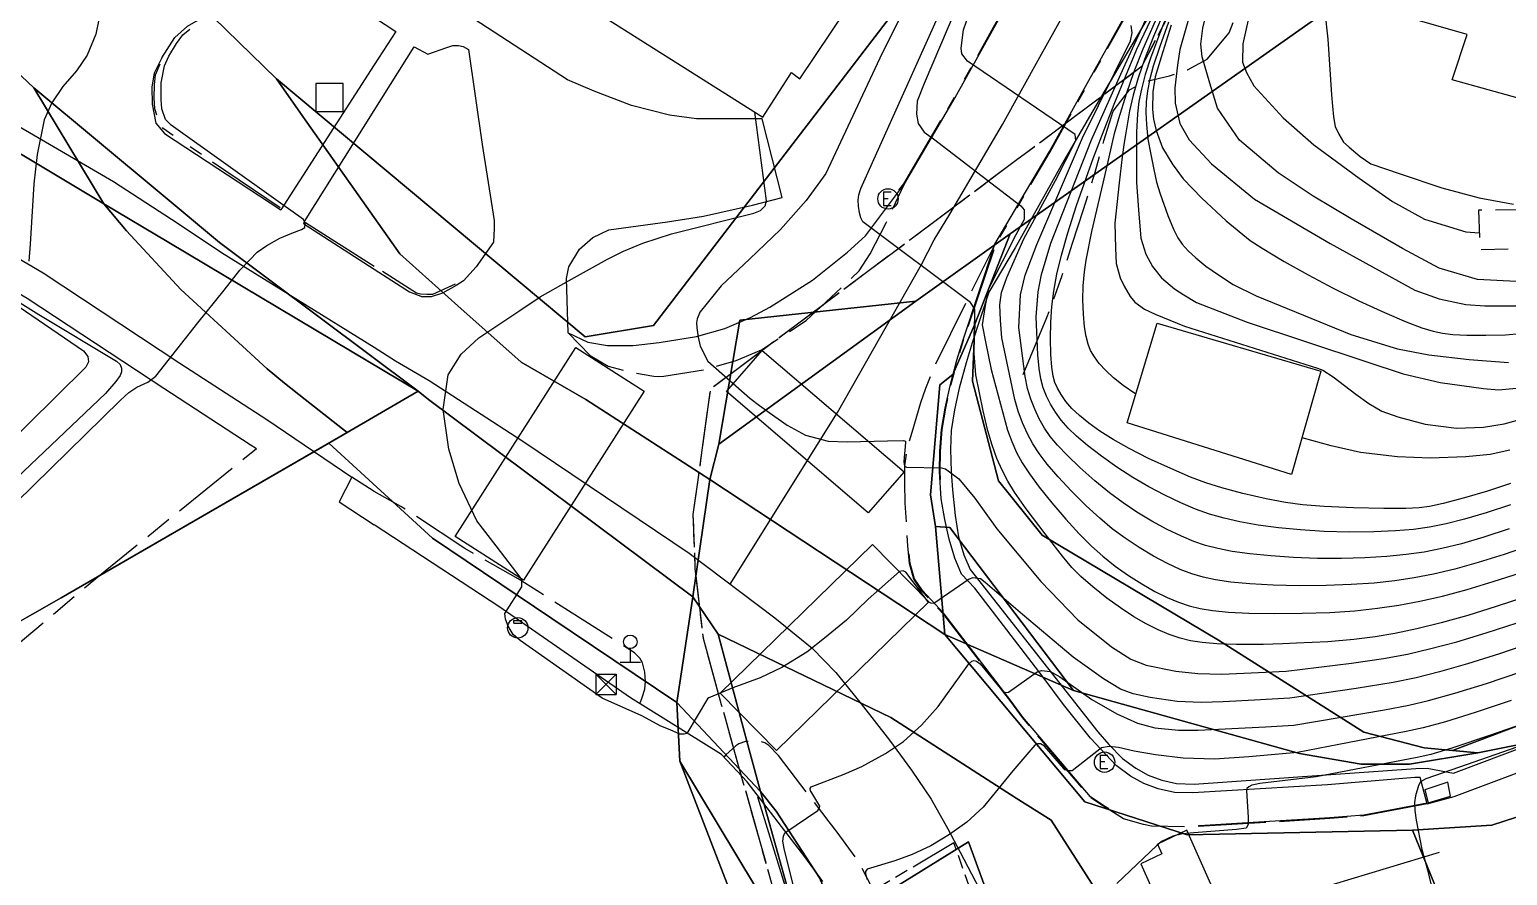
# Model space of a CAD drawing. Header units: feet. Extents: x 197796 to 199821, y 552499 to 555392.
# Drawn here: x 198649.8 to 198758.7, y 554070.7 to 554133 of the extents above; entities that cross this region are included whole.
import ezdxf

# ---------------------------------------------------------------- set-up
doc = ezdxf.new("R2010")
doc.units = ezdxf.units.FT
doc.header["$MEASUREMENT"] = 0
for name, pattern in [('ANYANG', [9, 5, -1, 2, -1]), ('ANYANG1', [11.5, 6, -1, 1, -1.5, 1, -1]), ('ANYANG2', [6, 5, -1]), ('ANYANG3', [3, 2, -1]), ('JEON', [12, 4, -0.5, 1, -0.5, 4, -0.5, 1, -0.5])]:
    doc.linetypes.add(name, pattern=pattern)
for name, color, linetype in [('AA200', 7, 'CONTINUOUS'), ('AAA004', 7, 'ANYANG3'), ('AAA008', 7, 'CONTINUOUS'), ('AAC001', 7, 'CONTINUOUS'), ('AAC003', 3, 'ANYANG'), ('AAC006', 7, 'ANYANG1'), ('AD002', 7, 'CONTINUOUS'), ('AD0022', 1, 'CONTINUOUS'), ('ADA085', 1, 'CONTINUOUS'), ('AE001', 1, 'ANYANG2'), ('AE130', 42, 'CONTINUOUS'), ('AE222', 7, 'CONTINUOUS'), ('AE300', 7, 'CONTINUOUS'), ('AEE001', 7, 'CONTINUOUS'), ('AEH001', 7, 'CONTINUOUS'), ('AZ0202', 7, 'CONTINUOUS'), ('AZ080', 1, 'CONTINUOUS'), ('AZ0801', 7, 'CONTINUOUS'), ('AZ0803', 7, 'CONTINUOUS'), ('CAA001', 7, 'CONTINUOUS'), ('CAA002', 30, 'CONTINUOUS'), ('EA0018', 7, 'JEON'), ('EA0118', 7, 'JEON'), ('wipco_지적', 20, 'CONTINUOUS')]:
    doc.layers.add(name, color=color, linetype=linetype)
doc.styles.add('GHS', font='ROMANS', dxfattribs={"bigfont": 'NGSW.shx'})

# ---------------------------------------------------------------- blocks, each defined once
blk = doc.blocks.new('AEE001')
at = {"layer": 'AEE001', "color": 7}
for points in [[(-0.75, 0), (0.75, 0)], [(0, 1), (0, 0)]]:
    blk.add_lwpolyline(points, dxfattribs=at)
blk.add_circle((0, 1.5), 0.5, dxfattribs=at)
blk = doc.blocks.new('AE300')
at = {"layer": 'AE300'}
for points in [[(-0.3, 0.35), (-0.3, 0.55)], [(-0.3, 0.55), (0.3, 0.55)], [(-0.3, 0.35), (0.3, 0.35)], [(0.3, 0.35), (0.3, 0.55)]]:
    blk.add_lwpolyline(points, dxfattribs=at)
blk.add_circle((0, 0), 0.75, dxfattribs=at)
blk = doc.blocks.new('AZ0202')
at = {"layer": 'AZ0202'}
blk.add_circle((0, 0), 0.75, dxfattribs=at)
at = {"layer": 'AZ0202', "style": 'GHS'}
blk.add_text('E', height=1, dxfattribs=at).set_placement((-0.5, -0.48))
blk = doc.blocks.new('AEH001')
at = {"layer": 'AEH001'}
for points in [[(0.75, 0.75), (-0.75, -0.75)], [(-0.75, 0.75), (0.75, -0.75)], [(-0.75, 0.75), (0.75, 0.75)], [(-0.75, 0.75), (-0.75, -0.75)], [(0.75, 0.75), (0.75, -0.75)], [(-0.75, -0.75), (0.75, -0.75)]]:
    blk.add_lwpolyline(points, dxfattribs=at)

msp = doc.modelspace()

# ---------------------------------------------------------------- linework, layer by layer
at = {"layer": 'AA200', "color": 255, "flags": 128}
msp.add_lwpolyline([(198752.57, 554077.02), (198752.81, 554076.06), (198754.47, 554076.56), (198754.27, 554077.59)], close=True, dxfattribs=at)
at = {"layer": 'AAA004', "color": 255, "flags": 128}
msp.add_lwpolyline([(198756.52, 554119.7), (198756.62, 554116.8), (198759.88, 554116.89), (198759.77, 554119.73)], close=True, dxfattribs=at)
at = {"layer": 'AAA008', "color": 255, "flags": 128}
msp.add_lwpolyline([(198675.15, 554144.63), (198703.79, 554126.55), (198705.9, 554129.85), (198706.52, 554129.37), (198711.04, 554136.12), (198710.24, 554136.75), (198714.9, 554144.08), (198696.84, 554155.82), (198698.89, 554159.14), (198692.17, 554163.51), (198689.73, 554159.88), (198675.16, 554168.98)], dxfattribs=at)
msp.add_lwpolyline([(198730.64, 554104.05), (198732.85, 554111.39), (198744.91, 554107.85), (198742.75, 554100.24)], close=True, dxfattribs=at)
at = {"layer": 'AAC001', "color": 255, "flags": 128}
for points in [[(198625.44, 554125.41), (198627.32, 554125.37), (198628.32, 554125.24), (198629.25, 554124.92), (198632.47, 554123.25), (198649.58, 554113.22), (198659.64, 554106.6), (198666.02, 554102.46), (198666.48, 554102.15)], [(198703.39, 554076.5), (198707.02, 554064.73), (198685.44, 554051.22), (198684.23, 554053.4), (198675.14, 554046.41)]]:
    msp.add_lwpolyline(points, dxfattribs=at)
at = {"layer": 'AAC003', "color": 255, "flags": 128}
for points in [[(198722.98, 554107.61), (198724.72, 554111.8), (198725.81, 554114.81), (198726.61, 554117.27), (198727.42, 554119.75), (198728.27, 554122.5), (198728.92, 554124.82), (198729.6, 554126.99), (198730.8, 554128.56), (198732.08, 554129.2), (198733.76, 554129.6), (198735.08, 554130.04), (198736.54, 554130.83), (198738.14, 554132.77), (198744.92, 554148.83), (198753.24, 554166.81), (198759.59, 554182.87), (198764.34, 554194.97), (198770.21, 554208.58), (198771.87, 554212.57)], [(198625.76, 554069.36), (198633.94, 554075.25), (198655.32, 554093.15), (198666.48, 554102.15)]]:
    msp.add_lwpolyline(points, dxfattribs=at)
at = {"layer": 'AAC006', "color": 255, "flags": 128}
for points in [[(198713.81, 554121.17), (198714.18, 554121.65), (198717.92, 554128.03), (198720.66, 554132.95), (198732.54, 554154.23), (198740.59, 554169.13), (198747.13, 554181.05), (198750.78, 554189.32), (198753.13, 554195.73), (198756.08, 554205.12), (198759.21, 554216.92), (198762.15, 554229.09), (198761.78, 554237.5), (198760.89, 554248.5), (198760.41, 554253.66), (198759.81, 554261.39), (198759.39, 554278.2)], [(198716.89, 554099.88), (198716.85, 554100.46), (198716.89, 554101.94), (198717.01, 554103.55), (198717.27, 554105.12), (198717.63, 554106.76), (198718.14, 554108.65), (198718.58, 554110.13), (198720.94, 554117.17), (198724.95, 554124.01), (198727.73, 554129), (198739.64, 554150.33), (198747.71, 554165.26), (198754.4, 554177.46), (198758.3, 554186.29), (198764.89, 554200.27), (198765.71, 554202.21), (198768.33, 554209.02), (198770.07, 554212.76)], [(198668.21, 554119.88), (198659.59, 554125.72), (198659.21, 554126.41), (198658.98, 554127.16), (198658.93, 554127.97), (198658.95, 554128.94), (198659.03, 554129.67), (198659.37, 554130.47)], [(198675.15, 554115.56), (198670.04, 554118.79)], [(198681.12, 554114.25), (198679.45, 554113.5), (198679.02, 554113.49), (198678.55, 554113.51), (198678.26, 554113.59), (198675.15, 554115.56)]]:
    msp.add_lwpolyline(points, dxfattribs=at)
at = {"layer": 'AD002', "color": 255, "flags": 128}
for points in [[(198701.39, 554092.17), (198709.28, 554104.8), (198715.48, 554115.7), (198716.42, 554117.51), (198717.56, 554119.41), (198721.44, 554126.02), (198724.2, 554130.98), (198736.09, 554152.28), (198744.15, 554167.2), (198750.77, 554179.25), (198754.54, 554187.81), (198755.71, 554191.01), (198760.49, 554202.7)], [(198643.06, 554129.31), (198655.94, 554121.82), (198660.71, 554118.71), (198663.89, 554116.59), (198675.15, 554109.61)], [(198675.15, 554109.61), (198676.73, 554108.62), (198679.2, 554107.15), (198686.03, 554102.75), (198698.37, 554094.45), (198704.68, 554089.68), (198707.42, 554087.46), (198709.17, 554085.67), (198711.03, 554083.36), (198713.13, 554080.67), (198714.75, 554078.48), (198716.19, 554076.33), (198717.42, 554074.16), (198718.33, 554072.43), (198721.13, 554067.08)], [(198722.76, 554063.16), (198743.23, 554069.29), (198753.66, 554072.42)]]:
    msp.add_lwpolyline(points, dxfattribs=at)
at = {"layer": 'AD0022', "color": 255, "flags": 128}
for points in [[(198689.45, 554110.66), (198690.89, 554109.99), (198692.34, 554109.75), (198694.24, 554109.74), (198696.15, 554109.95), (198698.89, 554110.39), (198700.99, 554111), (198702.89, 554111.8), (198704.31, 554112.57), (198707.44, 554114.56), (198710.03, 554116.6), (198711.36, 554117.82), (198714.22, 554121.63), (198717.96, 554128), (198720.7, 554132.92), (198732.59, 554154.21), (198740.64, 554169.11), (198747.18, 554181.03), (198750.83, 554189.3), (198753.18, 554195.72), (198756.13, 554205.1), (198759.26, 554216.91)], [(198752.75, 554075.98), (198752.23, 554077.94), (198751.83, 554077.93), (198745.39, 554077.39), (198735.48, 554076.79), (198734.11, 554076.82), (198732.92, 554077.09), (198731.85, 554077.49), (198730.88, 554078.04), (198729.83, 554078.81), (198727.93, 554080.82), (198725.94, 554083.3), (198724.45, 554085.32), (198719.41, 554091.88), (198718.43, 554092.91), (198717.93, 554094.08), (198717.52, 554095.48), (198717.2, 554096.93), (198716.92, 554098.44), (198716.8, 554100.46), (198716.84, 554101.95), (198716.96, 554103.55), (198717.22, 554105.13), (198717.58, 554106.77), (198718.09, 554108.66), (198718.54, 554110.15), (198720.89, 554117.2), (198724.91, 554124.03), (198727.69, 554129.03), (198739.6, 554150.36)], [(198659.5, 554130.91), (198658.93, 554129.79), (198658.76, 554128.78), (198658.8, 554127.5), (198659.05, 554126.12), (198659.7, 554125.35), (198668.26, 554119.72)], [(198633.54, 554125.17), (198650.75, 554115.08), (198660.84, 554108.44), (198667.23, 554104.29), (198673.51, 554100.05), (198672.58, 554098.23), (198675.15, 554096.54)], [(198669.97, 554118.7), (198675.15, 554115.35)], [(198675.15, 554115.35), (198677.74, 554113.68), (198678.7, 554113.31)], [(198708.21, 554070.28), (198706.87, 554072.09), (198702.64, 554077.6), (198700.73, 554079.63), (198694.03, 554083.79), (198684.91, 554090.12), (198684.41, 554090.46), (198675.15, 554096.54)]]:
    msp.add_lwpolyline(points, dxfattribs=at)
at = {"layer": 'ADA085', "color": 255, "flags": 128}
for points in [[(198760.77, 554127.59), (198754.59, 554129.31), (198755.68, 554132.63), (198751.14, 554133.95), (198750.22, 554134.78), (198750.08, 554135.57), (198750.1, 554136.19), (198755.15, 554149.39), (198763.85, 554172.32), (198758.62, 554174.29), (198765.23, 554188.37)], [(198689.45, 554110.66), (198689.31, 554114.68), (198689.5, 554115.54), (198690.27, 554116.84), (198691.26, 554117.68), (198692.44, 554118.26), (198696.76, 554118.85), (198699.41, 554119.25), (198703.02, 554120.07), (198705.21, 554120.64), (198703.75, 554126.43), (198698.91, 554126.42), (198696.9, 554126.69), (198694.1, 554127.42), (198691.36, 554128.46), (198689.4, 554129.31), (198680.55, 554135.04), (198680.47, 554135.41), (198675.15, 554138.79)], [(198659.5, 554130.91), (198660.47, 554132.41), (198661.39, 554133.25), (198662.04, 554133.62), (198663.42, 554134.18), (198673.85, 554136.36), (198674.16, 554136.35), (198674.3, 554136.28), (198675.15, 554135.64)], [(198675.15, 554135.64), (198675.73, 554135.21), (198675.73, 554134.92), (198675.17, 554133.89), (198676.74, 554132.86), (198675.15, 554130.4)], [(198675.15, 554127.04), (198678.1, 554131.72), (198679.1, 554131.18), (198680.5, 554131.68), (198680.95, 554131.83), (198681.36, 554131.82), (198681.71, 554131.76), (198682.11, 554131.53), (198683.11, 554124.54), (198684, 554118.93), (198683.99, 554118.36), (198683.97, 554117.86), (198683.93, 554117.35), (198682.66, 554115.52), (198681.74, 554114.51), (198681.18, 554114.15), (198680.18, 554113.59), (198679.35, 554113.33), (198678.7, 554113.31)], [(198675.15, 554130.4), (198668.26, 554119.72)], [(198669.97, 554118.7), (198670.01, 554118.87), (198675.15, 554127.04)], [(198752.75, 554075.98), (198754.73, 554076.52), (198763.5, 554079.81)]]:
    msp.add_lwpolyline(points, dxfattribs=at)
at = {"layer": 'AE001', "color": 255, "flags": 128}
for points in [[(198689.45, 554110.66), (198691.06, 554109.01), (198692.4, 554108.22), (198694.06, 554107.76), (198695.75, 554107.48), (198696.09, 554107.46), (198696.48, 554107.47), (198699.44, 554107.94), (198701.83, 554108.64), (198703.68, 554109.42), (198706.97, 554111.57), (198710.89, 554115.23), (198711.7, 554116.48), (198712.88, 554118.78), (198714.22, 554121.63)], [(198732.42, 554074.35), (198731.83, 554074.48), (198730.36, 554074.88), (198728.89, 554075.81), (198727.89, 554076.47), (198722.92, 554082.34), (198722.05, 554083.52), (198717.12, 554089.93), (198715.5, 554091.66), (198714.91, 554092.54), (198714.59, 554093.68), (198714.48, 554094.98), (198714.39, 554096.47), (198714.28, 554098.14), (198714.25, 554099.6), (198714.26, 554100.87), (198714.42, 554102.08), (198714.79, 554103.35), (198715.42, 554105.54), (198715.79, 554106.6), (198716.45, 554108.23), (198720.87, 554117.15), (198720.89, 554117.2)], [(198675.15, 554099), (198673.51, 554100.05)], [(198694.72, 554083.36), (198694.9, 554083.83), (198695.08, 554084.44), (198695.14, 554085), (198695.1, 554085.68), (198694.91, 554086.37), (198694.73, 554086.71), (198694.33, 554087.11), (198685.77, 554092.55), (198681.83, 554094.78), (198677.11, 554097.89), (198675.15, 554099)], [(198681.73, 553942.19), (198683.03, 553942.36), (198683.52, 553942.59), (198683.89, 553942.96), (198683.98, 553943.13), (198684.32, 553944.37), (198684.62, 553945.42), (198685.14, 553947.01), (198686.18, 553950.19), (198686.6, 553951.48), (198686.74, 553951.99), (198687.03, 553952.89), (198688.11, 553956.25), (198688.56, 553957.63), (198689.14, 553959.21), (198689.9, 553961.42), (198692.3, 553968.4), (198694.27, 553974.3), (198694.43, 553974.81), (198696.41, 553980.07), (198696.95, 553981.51), (198698.32, 553985.67), (198701.12, 553993.71), (198702.35, 553997.57), (198703.29, 554000.11), (198703.9, 554001.62), (198706.1, 554007.51), (198708.37, 554014.41), (198709.88, 554018.99), (198709.96, 554019.2), (198712.69, 554026.6), (198714.58, 554031.96), (198715.05, 554033.61), (198715.67, 554036.03), (198716.74, 554040.55), (198716.76, 554040.64), (198717.04, 554042.63), (198717.07, 554044.26), (198717.12, 554048.11), (198716.28, 554054.4), (198715.8, 554057.37), (198715.48, 554059.04), (198712.8, 554067.06), (198712.33, 554068.34), (198711.81, 554069.86), (198710.76, 554071.87), (198709.27, 554073.9), (198708.67, 554074.67), (198704.93, 554079.55), (198704.22, 554080.29), (198703.94, 554080.48), (198703.59, 554080.6), (198703.17, 554080.63), (198702.51, 554080.57), (198702.03, 554080.42), (198701.79, 554080.27), (198701.07, 554079.59), (198700.91, 554079.43)], [(198752.75, 554075.98), (198748.08, 554075.11), (198745.57, 554074.9), (198735.53, 554074.29), (198732.42, 554074.35)]]:
    msp.add_lwpolyline(points, dxfattribs=at)
at = {"layer": 'AE130', "color": 255, "flags": 128}
for points in [[(198686.16, 554092.46), (198681.12, 554095.68), (198690, 554109.59), (198695.05, 554106.37), (198686.16, 554092.46)], [(198714.19, 554100.43), (198711.56, 554097.41), (198701.11, 554106.35), (198703.74, 554109.37), (198714.19, 554100.43)], [(198704.8, 554079.91), (198700.65, 554084.13), (198711.86, 554095.09), (198716.01, 554090.87), (198704.8, 554079.91)]]:
    msp.add_lwpolyline(points, dxfattribs=at)
msp.add_lwpolyline([(198735.02, 554074.05), (198732.87, 554073.02), (198733.19, 554072.3), (198731.65, 554071.58), (198737.46, 554058.54), (198739.48, 554059.36), (198739.23, 554060.05), (198740.84, 554060.97)], close=True, dxfattribs=at)
at = {"layer": 'AE222', "color": 255, "flags": 128}
for points in [[(198729.29, 554075.62), (198728.92, 554075.85), (198727.92, 554076.5), (198722.95, 554082.38), (198722.09, 554083.55), (198717.16, 554089.97), (198715.54, 554091.69), (198714.96, 554092.56), (198714.64, 554093.69), (198714.58, 554094.39)], [(198752.74, 554076.03), (198748.08, 554075.16), (198745.57, 554074.95), (198743.98, 554074.85), (198739.49, 554074.58), (198735.97, 554074.36), (198735.88, 554074.36)]]:
    msp.add_lwpolyline(points, dxfattribs=at)
at = {"layer": 'AZ080', "color": 255, "flags": 128}
for points in [[(198770.07, 554212.76), (198766.78, 554204.22), (198762.99, 554194.35), (198759.74, 554185.54), (198750.59, 554166.71), (198743.04, 554153.01), (198735.12, 554138.92), (198728.04, 554126.9), (198727.15, 554125.38), (198725.98, 554123.39), (198722.37, 554116.92), (198720.45, 554113.66), (198719.2, 554109.94), (198718.77, 554108.47), (198718.26, 554106.6), (198717.91, 554104.99), (198717.66, 554103.47), (198717.61, 554102.11), (198717.66, 554100.44), (198717.77, 554099.1)], [(198717.77, 554099.1), (198717.95, 554097.22), (198718.2, 554095.65), (198718.59, 554094.32), (198719.06, 554093.24), (198728.46, 554081.28), (198729.27, 554080.35)]]:
    msp.add_lwpolyline(points, dxfattribs=at)
at = {"layer": 'AZ0801', "color": 255, "flags": 128}
msp.add_lwpolyline([(198729.27, 554080.35), (198730.29, 554079.34), (198731.28, 554078.62), (198732.18, 554078.1), (198733.18, 554077.74), (198734.28, 554077.48), (198735.57, 554077.45), (198751.91, 554078.59), (198752.75, 554078.61), (198754.68, 554078.26), (198762.43, 554081.17)], dxfattribs=at)
at = {"layer": 'AZ0803', "color": 255, "flags": 128}
msp.add_lwpolyline([(198670.86, 554129.02), (198670.86, 554126.97), (198672.87, 554126.97), (198672.87, 554129.02), (198670.86, 554129.02)], dxfattribs=at)
at = {"layer": 'CAA001', "color": 255, "flags": 128}
for points, elevation in [([(198758.88, 554099.57), (198757.19, 554099.01), (198755.48, 554098.51), (198753.92, 554098.1), (198752.91, 554097.89), (198752.16, 554097.79), (198751.16, 554097.73), (198749.55, 554097.73), (198747.3, 554097.78), (198745.14, 554097.89), (198743.55, 554098.01), (198742.31, 554098.18), (198740.88, 554098.45), (198739.15, 554098.85), (198737.61, 554099.25), (198736.44, 554099.62), (198735.29, 554100.05), (198733.86, 554100.67), (198732.21, 554101.43), (198730.78, 554102.16), (198729.6, 554102.82), (198728.62, 554103.43), (198727.8, 554104.02), (198727.12, 554104.58), (198726.56, 554105.11), (198726.12, 554105.62), (198725.76, 554106.12), (198725.49, 554106.59), (198725.31, 554107.02), (198725.18, 554107.49), (198725.08, 554108.14), (198725.01, 554109.08), (198724.98, 554110.25), (198725, 554111.46), (198725.08, 554112.6), (198725.23, 554113.75), (198725.46, 554114.99), (198725.8, 554116.4), (198726.27, 554118.04), (198726.91, 554120.04), (198727.76, 554122.47), (198728.14, 554123.5), (198728.77, 554125.18), (198729.73, 554127.63), (198731.34, 554131.56), (198733.99, 554137.12)], 90), ([(198760.01, 554091.24), (198757.83, 554090.51), (198755.73, 554089.86), (198753.76, 554089.31), (198751.97, 554088.87), (198750.36, 554088.53), (198748.91, 554088.29), (198747.33, 554088.1), (198745.42, 554087.93), (198743.1, 554087.81), (198742.07, 554087.77), (198740.66, 554087.73), (198738.68, 554087.72), (198737.24, 554087.77), (198736.16, 554087.86), (198735.31, 554088), (198734.53, 554088.19), (198733.74, 554088.45), (198732.92, 554088.8), (198732.04, 554089.24), (198731.12, 554089.77), (198730.14, 554090.41), (198729.14, 554091.14), (198728.11, 554091.96), (198727.23, 554092.73), (198726.56, 554093.4), (198725.86, 554094.22), (198724.58, 554095.86), (198723.19, 554097.72), (198722.34, 554098.94), (198721.84, 554099.74), (198721.42, 554100.55), (198721.04, 554101.43), (198720.68, 554102.41), (198720.37, 554103.46), (198720.03, 554104.92), (198719.48, 554107.57), (198719.36, 554109.16), (198719.36, 554110.38), (198719.41, 554111.9), (198719.41, 554112.42), (198719.1, 554112.9), (198711.16, 554118.84), (198711.01, 554119.13), (198710.91, 554119.5), (198710.84, 554119.99), (198710.82, 554120.45), (198710.86, 554120.83), (198711.01, 554121.29), (198711.86, 554123.21), (198717.79, 554136.4)], 85), ([(198733.88, 554133.32), (198733.13, 554130.97), (198732.7, 554129.53), (198732.52, 554128.41), (198732.49, 554127.12), (198732.58, 554126.4), (198732.78, 554125.57), (198733.24, 554124.3), (198734, 554123.05), (198734.03, 554123.01), (198734.75, 554122.02), (198736.13, 554120.58), (198737.92, 554118.91), (198739.69, 554117.47), (198740.57, 554116.9), (198742.19, 554115.92), (198743.96, 554114.93), (198745.81, 554113.96), (198747.7, 554113.03), (198749.6, 554112.16), (198751.19, 554111.49), (198752.35, 554111.05), (198753.18, 554110.8), (198753.86, 554110.65), (198754.62, 554110.56), (198755.65, 554110.5), (198757.07, 554110.49), (198758.51, 554110.53), (198759.61, 554110.61)], 95), ([(198648.53, 554112.91), (198653.72, 554109.34), (198654.05, 554108.92), (198654.1, 554108.54), (198653.91, 554108.15), (198636.76, 554091.23)], 80), ([(198761.08, 554082.32), (198757.32, 554081.01), (198754.56, 554080.09), (198753.01, 554079.63), (198752.01, 554079.4), (198744.56, 554077.99), (198740.41, 554077.49), (198740.07, 554077.42), (198739.82, 554077.36), (198739.61, 554077.25), (198739.46, 554077.12), (198739.42, 554076.98), (198739.54, 554074.98), (198739.54, 554074.47), (198739.39, 554074.21), (198738.69, 554074.11), (198735.54, 554073.85), (198734.7, 554073.77), (198734, 554073.6), (198733.17, 554073.22), (198732.81, 554072.92), (198729.86, 554070.12)], 80)]:
    msp.add_lwpolyline(points, dxfattribs=dict(at, elevation=elevation))
at = {"layer": 'CAA002', "color": 255, "flags": 128}
for points, elevation in [([(198770.75, 554212.05), (198754.99, 554170.94), (198749.6, 554159.33), (198740.78, 554137.39), (198739.6, 554133.94), (198739.16, 554131.94), (198739.13, 554130.59), (198739.43, 554129.84), (198739.96, 554128.85), (198742.14, 554126.5), (198744.38, 554124.51), (198747.72, 554122.06), (198750.19, 554120.34), (198752.55, 554119.03), (198755.6, 554118.11), (198756.58, 554118.03)], 98), ([(198764.06, 554192.68), (198758.59, 554179.04), (198752.64, 554163.4), (198746.59, 554146.23), (198745.68, 554142.95), (198745.28, 554141.3), (198744.86, 554139.13), (198744.76, 554138.35), (198745.43, 554132.29), (198745.69, 554128.2), (198745.76, 554127.35), (198745.83, 554126.57), (198745.97, 554125.86), (198746.22, 554125.29), (198746.58, 554124.72), (198747, 554124.33), (198747.79, 554123.66), (198748.6, 554123.12), (198750.74, 554122.38), (198753.83, 554121.35), (198756.57, 554120.6), (198759.1, 554120.14)], 99), ([(198759.3, 554114.45), (198756.45, 554114.59), (198753.62, 554115.43), (198750.91, 554116.88), (198747.14, 554119.07), (198744.35, 554120.73), (198741.76, 554122.44), (198738.91, 554124.86), (198737.29, 554127.22), (198736.72, 554129.06), (198736.17, 554131), (198736.05, 554131.93), (198736.2, 554133.1), (198736.57, 554134.65), (198737.3, 554136.42), (198751.9, 554165.57), (198756.51, 554176.19), (198759.95, 554184.81)], 97), ([(198721.19, 554148.43), (198712.57, 554131.26), (198708.42, 554122.4), (198706.97, 554120.42), (198705.08, 554118.28), (198702.82, 554116.12), (198700.72, 554114.13), (198699.16, 554112.22), (198699.15, 554112.19), (198699.13, 554112.13), (198698.95, 554111.7), (198698.91, 554111.41), (198698.92, 554111.03), (198699.03, 554110.36), (198699.17, 554109.68), (198699.73, 554108.59), (198702.83, 554105.87), (198703.53, 554105.32), (198704.05, 554104.95), (198704.26, 554104.8), (198705.59, 554103.87), (198706.94, 554103.14), (198708.61, 554102.69), (198710.01, 554102.64), (198712.97, 554102.73), (198714.16, 554102.75), (198714.29, 554102.7), (198714.31, 554102.6), (198714.17, 554101.2), (198714.19, 554100.97), (198714.28, 554100.84), (198714.38, 554100.79), (198716.96, 554100.74), (198717.24, 554100.65), (198717.45, 554100.52), (198718.22, 554099.91), (198719.4, 554098.49), (198721.04, 554096.24), (198724.26, 554092.36), (198727, 554089.54), (198729.49, 554087.54), (198730.91, 554086.64), (198732.03, 554086.2), (198734.23, 554085.75), (198735.83, 554085.58), (198737.62, 554085.54), (198740.32, 554085.67), (198742.35, 554085.77), (198747.17, 554086.36), (198749.51, 554086.69), (198751.29, 554087.02), (198753.01, 554087.42), (198754.92, 554087.93), (198757.09, 554088.58), (198759.38, 554089.33)], 84), ([(198719.77, 554138.68), (198715.68, 554129.04), (198715.17, 554127.72), (198715.11, 554126.77), (198715.23, 554126.08), (198715.68, 554125.45), (198716.37, 554124.95), (198722.8, 554120.03), (198723.05, 554119.72), (198723.05, 554119.02), (198722.42, 554117.89), (198720.4, 554113.86), (198720.15, 554112.53), (198719.96, 554111.27), (198720.22, 554109.89), (198720.6, 554107.98), (198721.82, 554103.5), (198722.13, 554102.66), (198722.49, 554101.87), (198722.9, 554101.1), (198723.43, 554100.28), (198724.15, 554099.31), (198725.07, 554098.15), (198726.11, 554096.95), (198727.1, 554095.86), (198728, 554094.97), (198728.85, 554094.22), (198729.76, 554093.5), (198730.73, 554092.81), (198731.72, 554092.18), (198732.68, 554091.63), (198733.58, 554091.18), (198734.42, 554090.83), (198735.21, 554090.57), (198736.01, 554090.37), (198736.93, 554090.22), (198738.09, 554090.11), (198739.6, 554090.03), (198741.46, 554090), (198743.53, 554090.02), (198745.56, 554090.09), (198747.42, 554090.21), (198749.09, 554090.39), (198750.64, 554090.61), (198752.21, 554090.91), (198753.88, 554091.29), (198755.68, 554091.77), (198757.6, 554092.35), (198759.61, 554093.01)], 86), ([(198760.39, 554095.03), (198758.41, 554094.35), (198756.5, 554093.76), (198754.77, 554093.28), (198753.21, 554092.91), (198751.78, 554092.63), (198750.36, 554092.41), (198748.84, 554092.25), (198747.15, 554092.13), (198745.29, 554092.06), (198743.31, 554092.05), (198741.38, 554092.1), (198739.67, 554092.19), (198738.27, 554092.32), (198737.15, 554092.48), (198736.24, 554092.68), (198735.4, 554092.92), (198734.55, 554093.25), (198733.61, 554093.68), (198732.58, 554094.23), (198731.52, 554094.87), (198730.49, 554095.54), (198729.54, 554096.25), (198728.62, 554097.02), (198727.62, 554097.94), (198726.54, 554099.01), (198725.55, 554100.08), (198724.75, 554101), (198724.15, 554101.78), (198723.68, 554102.49), (198723.29, 554103.24), (198722.93, 554104.04), (198722.61, 554104.9), (198722.36, 554105.77), (198721.4, 554110.31), (198721.3, 554111.6), (198721.26, 554112.73), (198721.38, 554113.65), (198721.76, 554114.74), (198723.01, 554117.58), (198725.36, 554121.89), (198726.86, 554124.83), (198726.81, 554125.27), (198718.87, 554130.67), (198718.45, 554131.22), (198718.39, 554131.64), (198718.57, 554132.98), (198719.18, 554134.75)], 87), ([(198733.44, 554134.5), (198732.57, 554132.48), (198731.91, 554130.8), (198731.45, 554129.45), (198731.07, 554128.16), (198730.81, 554127.02), (198730.53, 554125.39), (198730.41, 554124.68), (198730.26, 554123.64), (198730.04, 554121.72), (198729.73, 554118.74), (198729.77, 554116.91), (198729.82, 554115.77), (198730.12, 554114.72), (198730.41, 554114.11), (198730.85, 554113.35), (198731.2, 554112.94), (198731.9, 554112.42), (198732.69, 554112.04), (198734.85, 554111.16), (198744.67, 554108.06), (198745.05, 554107.92), (198745.82, 554107.44), (198747.49, 554106.16), (198748.45, 554105.46), (198749.41, 554104.9), (198750.58, 554104.49), (198752.6, 554103.94), (198754.91, 554103.65), (198756.89, 554103.73), (198758.41, 554103.97), (198760.66, 554104.58)], 92), ([(198654.87, 554133.75), (198654.64, 554132.67), (198653.99, 554131.11), (198653.21, 554129.97), (198652.21, 554128.8), (198651.4, 554127.6), (198650.83, 554126.36), (198650.32, 554123.79), (198650.07, 554121.65), (198649.79, 554117.2), (198649.69, 554115.94)], 81), ([(198758.89, 554098), (198757.08, 554097.41), (198755.49, 554096.94), (198754.13, 554096.6), (198752.92, 554096.36), (198751.74, 554096.19), (198750.4, 554096.08), (198748.8, 554096.01), (198747, 554096), (198745.16, 554096.05), (198743.41, 554096.16), (198741.79, 554096.31), (198740.29, 554096.51), (198738.94, 554096.75), (198737.77, 554097.02), (198736.71, 554097.32), (198735.68, 554097.69), (198734.58, 554098.15), (198733.42, 554098.71), (198732.24, 554099.33), (198731.06, 554100.02), (198729.88, 554100.79), (198728.73, 554101.6), (198727.72, 554102.37), (198726.91, 554103.06), (198726.28, 554103.66), (198725.78, 554104.24), (198725.35, 554104.82), (198724.99, 554105.41), (198724.69, 554106.01), (198724.45, 554106.62), (198724.27, 554107.28), (198724.14, 554108.05), (198724.04, 554109.06), (198723.92, 554111.84), (198724.08, 554113.69), (198724.31, 554114.96), (198725, 554117.27), (198728, 554124.88), (198730.49, 554130.42), (198732.28, 554134.34)], 89), ([(198731.27, 554106.15), (198731.2, 554106.2), (198730.34, 554106.79), (198729.63, 554107.36), (198729.05, 554107.9), (198728.58, 554108.41), (198728.22, 554108.9), (198727.94, 554109.36), (198727.75, 554109.84), (198727.6, 554110.39), (198727.48, 554111.11), (198727.41, 554112.04), (198727.37, 554113.09), (198727.39, 554114.14), (198727.48, 554115.17), (198727.61, 554116.02), (198728.04, 554118.14), (198728.86, 554121.7), (198729.3, 554123.6), (198729.71, 554125.35), (198730.02, 554126.46), (198730.58, 554128.27), (198731.15, 554129.92), (198731.81, 554131.58), (198732.71, 554133.64)], 91), ([(198733.69, 554133.55), (198733.04, 554131.75), (198732.56, 554130.31), (198732.3, 554129.37), (198732.13, 554128.49), (198732.03, 554127.68), (198732.01, 554126.89), (198732.05, 554126.01), (198732.16, 554124.92), (198732.37, 554123.81), (198732.59, 554122.7), (198732.79, 554121.77), (198733.07, 554120.91), (198733.63, 554119.31), (198734.04, 554118.31), (198734.36, 554117.67), (198734.69, 554117.19), (198735.12, 554116.72), (198735.7, 554116.19), (198736.44, 554115.59), (198737.36, 554114.94), (198738.44, 554114.23), (198740.14, 554113.39), (198747.11, 554110.54), (198750.55, 554109.49), (198752.86, 554109.05), (198755.83, 554108.7), (198758.74, 554108.49)], 94), ([(198641.11, 554090.7), (198656.43, 554105.68), (198657.08, 554106.28), (198657.65, 554106.66), (198658.48, 554107.05), (198659.05, 554107.47), (198662.16, 554111.41), (198664.1, 554113.82), (198665.26, 554115.28), (198665.95, 554116.03), (198666.52, 554116.6), (198667.23, 554117.1), (198668.19, 554117.64), (198669.08, 554118), (198669.8, 554118.27), (198670.04, 554118.42), (198670.07, 554118.72), (198669.95, 554119.01), (198668.25, 554120.22), (198660.2, 554125.95), (198659.78, 554126.37), (198659.5, 554127.16), (198659.46, 554127.86), (198659.46, 554129.07), (198659.69, 554130.33), (198660.02, 554131.03), (198660.58, 554131.97), (198661.05, 554132.62), (198661.56, 554133.04)], 82), ([(198758.79, 554096.23), (198756.92, 554095.62), (198755.26, 554095.14), (198753.81, 554094.79), (198752.51, 554094.53), (198751.2, 554094.34), (198749.76, 554094.19), (198748.15, 554094.1), (198746.43, 554094.05), (198744.66, 554094.06), (198742.9, 554094.12), (198741.21, 554094.24), (198739.66, 554094.39), (198738.36, 554094.58), (198737.31, 554094.78), (198736.41, 554095.01), (198735.54, 554095.3), (198734.63, 554095.69), (198733.58, 554096.19), (198732.46, 554096.8), (198731.35, 554097.46), (198730.33, 554098.15), (198729.33, 554098.9), (198728.25, 554099.78), (198727.15, 554100.76), (198726.2, 554101.66), (198725.49, 554102.41), (198724.97, 554103.04), (198724.54, 554103.66), (198724.16, 554104.33), (198723.82, 554105.05), (198723.53, 554105.79), (198723.3, 554106.58), (198723.11, 554107.45), (198722.64, 554111.06), (198722.77, 554113.46), (198723.12, 554114.92), (198723.98, 554117.17), (198727.35, 554125.03), (198730.87, 554132.18), (198731.01, 554132.76), (198730.92, 554133.3)], 88), ([(198648.86, 554113), (198650.45, 554112.02), (198656.16, 554108.59), (198656.42, 554108.34), (198656.52, 554108.06), (198656.52, 554107.81), (198656.44, 554107.54), (198656.11, 554107.08), (198655.36, 554106.2), (198634.24, 554086.18)], 81), ([(198758.84, 554102.02), (198757.37, 554101.71), (198755.59, 554101.55), (198752.96, 554101.44), (198750.55, 554101.55), (198747.82, 554101.86), (198745.66, 554102.34), (198743.52, 554102.94)], 91), ([(198706.12, 554069.64), (198705.36, 554072.7), (198705.27, 554073.24), (198705.32, 554073.61), (198705.42, 554073.85), (198707.85, 554075.51), (198707.97, 554075.69), (198707.99, 554075.83), (198707.4, 554076.81), (198707.29, 554076.96), (198707.27, 554077.12), (198707.35, 554077.24), (198709.78, 554078.18), (198711.07, 554078.74), (198712.83, 554079.69), (198714.15, 554080.58), (198715.47, 554081.78), (198716.71, 554083.15), (198718.97, 554086.29), (198719.18, 554086.5), (198719.35, 554086.54), (198719.52, 554086.49), (198719.79, 554086.3), (198721.49, 554084.23), (198721.71, 554084.18), (198721.88, 554084.21), (198724.01, 554085.72), (198724.32, 554085.81), (198724.98, 554085.74), (198725.67, 554085.33), (198728.04, 554083.68), (198729.87, 554082.61), (198731.39, 554081.92), (198732.66, 554081.58), (198734.41, 554081.42), (198735.87, 554081.42), (198740.83, 554081.65), (198742.91, 554081.78), (198749.59, 554082.91), (198751.4, 554083.26), (198752.84, 554083.6), (198754.77, 554084.14), (198757.1, 554084.86), (198759.63, 554085.7)], 82), ([(198758.93, 554083.59), (198756.28, 554082.72), (198754.08, 554082.04), (198752.44, 554081.59), (198751.18, 554081.32), (198746.23, 554080.35), (198743.18, 554079.78), (198739.59, 554079.45), (198737.08, 554079.29), (198734.76, 554079.35), (198732.73, 554079.61), (198731.14, 554079.86), (198730, 554080.15), (198729.3, 554080.21), (198728.73, 554080.12), (198726.57, 554078.43), (198726.31, 554078.43), (198726.03, 554078.5), (198725.96, 554078.59), (198724.53, 554080.24), (198724.25, 554080.4), (198724.02, 554080.4), (198723.84, 554080.32), (198722.2, 554078.42), (198721.13, 554077.09), (198720.02, 554075.74), (198718.82, 554074.65), (198717.55, 554073.73), (198716.16, 554072.91), (198714.79, 554072.25), (198713.52, 554071.8), (198711.47, 554071.18), (198711.36, 554071.01), (198711.36, 554070.83), (198711.47, 554070.41)], 81), ([(198761.45, 554080.91), (198755.12, 554078.68), (198752.63, 554077.83), (198752.24, 554077.61), (198752.09, 554077.35), (198751.87, 554076.59), (198751.8, 554076.08), (198751.84, 554075.5), (198751.94, 554074.8), (198752.34, 554072.64), (198752.76, 554071.12), (198753.28, 554068.98)], 79)]:
    msp.add_lwpolyline(points, dxfattribs=dict(at, elevation=elevation))
at = {"layer": 'CAA002', "color": 255}
for points, elevation in [([(198759.8, 554185.32), (198756.4, 554176.95), (198751.47, 554166.16), (198745.83, 554155.48), (198738.35, 554140.95), (198736.11, 554136.42), (198735.55, 554135), (198735.25, 554134.1), (198734.52, 554131.53), (198734.35, 554130.37), (198734.14, 554128.7), (198734.18, 554127.58), (198734.52, 554126.08), (198735.21, 554124.88), (198736.84, 554123.12), (198740.02, 554120.51), (198745.6, 554117.26), (198751.83, 554113.82), (198753.63, 554113.17), (198755.6, 554112.76), (198756.99, 554112.67), (198759.37, 554112.67)], 96), ([(198733.64, 554134.23), (198732.93, 554132.47), (198732.35, 554130.89), (198731.96, 554129.68), (198731.68, 554128.61), (198731.5, 554127.7), (198731.4, 554126.79), (198731.32, 554125.45), (198731.31, 554124.63), (198731.32, 554123.79), (198731.33, 554121.74), (198731.47, 554119.73), (198731.64, 554117.65), (198732.01, 554116.47), (198732.49, 554115.55), (198733.17, 554114.71), (198734.13, 554113.91), (198734.82, 554113.46), (198735.74, 554112.9), (198739.48, 554111.46), (198748.21, 554108.55), (198750.96, 554107.66), (198753.7, 554107.02), (198756.9, 554106.57), (198758, 554106.47), (198759.31, 554106.59)], 93), ([(198760.43, 554087.84), (198758.06, 554087.04), (198755.71, 554086.3), (198753.65, 554085.71), (198751.93, 554085.27), (198750.23, 554084.92), (198747.51, 554084.49), (198742.63, 554083.77), (198740.02, 554083.62), (198737.71, 554083.51), (198736.09, 554083.45), (198734.31, 554083.52), (198732.33, 554083.82), (198731.07, 554084.09), (198730.15, 554084.44), (198728.88, 554085.19), (198726.66, 554086.79), (198722.91, 554089.93), (198720.17, 554092.29), (198719.83, 554092.56), (198719.25, 554092.63), (198718.98, 554092.53), (198716.38, 554090.75), (198716.17, 554090.76), (198715.98, 554090.86), (198714.33, 554093.04), (198714.13, 554093.14), (198713.85, 554093.1), (198711.54, 554091.07), (198709.95, 554089.52), (198708.32, 554088.19), (198707.03, 554087.16), (198705.18, 554086.04), (198703.58, 554085.26), (198701.57, 554084.52), (198699.81, 554083.8), (198699.7, 554083.71), (198698.18, 554081.18), (198697.98, 554081.11), (198697.67, 554081.11), (198696.97, 554081.43), (198696.28, 554081.72), (198694.88, 554082.46), (198691.96, 554083.77), (198685.91, 554088.01), (198685.39, 554088.47), (198685.03, 554089.08), (198684.82, 554089.6), (198684.77, 554090.01), (198686.02, 554091.96), (198686.04, 554092.26), (198686.04, 554092.41), (198685.99, 554092.57), (198684.13, 554094.98), (198682.72, 554096.82), (198681.42, 554099.57), (198680.66, 554102.1), (198680.23, 554105.02), (198680.61, 554107.57), (198681.57, 554109.11), (198682.85, 554110.31), (198685.88, 554112.31), (198687.37, 554113.32), (198689.46, 554114.49), (198692.35, 554116.09), (198693.53, 554116.68), (198694.95, 554117.27), (198697.06, 554117.95), (198703.13, 554119.47), (198703.62, 554119.67), (198703.97, 554120.01), (198704.06, 554120.4), (198703.19, 554126.93)], 83)]:
    msp.add_lwpolyline(points, dxfattribs=dict(at, elevation=elevation))
at = {"layer": 'EA0018', "color": 255, "flags": 128}
for points in [[(198705.65, 554065.87), (198702.37, 554077.5), (198702.07, 554078.55), (198701.01, 554082.36), (198700.75, 554083.29), (198699.41, 554088.17), (198698.81, 554093.31), (198698.66, 554097.3), (198699.79, 554105.39), (198699.95, 554106.56), (198714.71, 554117.59), (198722.41, 554123.35), (198731.75, 554130.33), (198756.43, 554178.05), (198761.58, 554201.23), (198763.13, 554208.19), (198768.62, 554232.91), (198765.23, 554271.46), (198755.12, 554312.96), (198767.42, 554337.21), (198786.68, 554351.81), (198804.26, 554380.72)], [(198758.36, 553938.19), (198756.45, 553945.46), (198754.27, 553954.65), (198754.29, 553963.75), (198754.2, 553965.56), (198754.2, 553982.78), (198754.36, 553992.71), (198754.42, 553995.32), (198752.92, 554004.82), (198742.58, 554022.46), (198739.92, 554027.28), (198733.68, 554034.59), (198733.23, 554035.52), (198732.21, 554037.78), (198729.26, 554044.29), (198728.18, 554046.85), (198723.78, 554056.8), (198723.02, 554058.48), (198721.28, 554063.62), (198721.08, 554064.23), (198720.87, 554064.7), (198717.86, 554073.12), (198708.63, 554067.64), (198705.65, 554065.87)]]:
    msp.add_lwpolyline(points, dxfattribs=at)
at = {"layer": 'EA0118', "color": 255, "flags": 128}
msp.add_lwpolyline([(198675.13, 554027.91), (198675.41, 554029.43), (198678.53, 554046.43), (198679.58, 554047.71), (198683.94, 554053), (198699.16, 554062.02), (198702.87, 554064.22), (198705.65, 554065.87), (198702.37, 554077.5), (198702.07, 554078.55), (198701.01, 554082.36), (198700.75, 554083.29), (198699.41, 554088.17), (198698.81, 554093.31), (198698.66, 554097.3), (198699.79, 554105.39), (198699.95, 554106.56), (198714.71, 554117.59), (198722.41, 554123.35), (198731.75, 554130.33), (198756.43, 554178.05), (198761.58, 554201.23), (198763.13, 554208.19), (198768.62, 554232.91), (198765.23, 554271.46), (198755.12, 554312.96), (198767.42, 554337.21), (198786.68, 554351.81), (198804.26, 554380.72), (198847.2, 554428.95), (198864.75, 554454.73), (198883.91, 554458.54), (198914.07, 554484.64), (198928.01, 554493.11)], dxfattribs=at)
at = {"layer": 'wipco_지적', "color": 20}
for points in [[(198762.49, 554229.45), (198754.7, 554205.95), (198753.11, 554191.02), (198745.3, 554175.81), (198695.73, 554111.22), (198690.69, 554110.38), (198667.94, 554129.38), (198660.54, 554136.62), (198659.76, 554140.4), (198646.66, 554152.77)], [(198768.09, 554175.46), (198757.18, 554158.09), (198745.03, 554134.17), (198722.02, 554117.97), (198715.06, 554113.01), (198702.09, 554111.61), (198700.54, 554102.48), (198699.87, 554099.86), (198690.74, 554105.76), (198685.97, 554108.52), (198681.32, 554112.65), (198677.04, 554116.49), (198669.89, 554126.6), (198667.94, 554129.38), (198690.69, 554110.38), (198695.73, 554111.22), (198745.3, 554175.81), (198753.11, 554191.02), (198754.7, 554205.95), (198762.49, 554229.45)], [(198764.08, 554083.5), (198754.6, 554079.92), (198752.51, 554080.11), (198748.06, 554081.27), (198737.37, 554088.05), (198724.38, 554095.77), (198721.14, 554099.78), (198719.23, 554107.12), (198719.42, 554111.31), (198722.02, 554117.97), (198745.03, 554134.17), (198753.06, 554135.02), (198757.18, 554158.09), (198768.09, 554175.46)], [(198646.66, 554152.77), (198659.76, 554140.4), (198660.54, 554136.62), (198667.94, 554129.38), (198669.89, 554126.6), (198677.04, 554116.49), (198681.32, 554112.65), (198685.97, 554108.52), (198690.74, 554105.76), (198699.87, 554099.86), (198698.63, 554091.24), (198679.15, 554105.76), (198678.4, 554106.37), (198663.76, 554117.33), (198659.45, 554120.91), (198650.06, 554128.72), (198638.52, 554139.62)], [(198643.13, 554127.41), (198655.24, 554120.17), (198656.91, 554118.19), (198660.89, 554113.85), (198667.27, 554108.01), (198668.53, 554106.97), (198670.07, 554105.76), (198673.15, 554103.33), (198652.08, 554091.17), (198645.56, 554087.45)], [(198709.38, 554067.27), (198718.93, 554073.19), (198722.03, 554064.72)]]:
    msp.add_lwpolyline(points, dxfattribs=at)
for points in [[(198622.41, 554137.22), (198616.29, 554136.77), (198613.6, 554136.83), (198611.06, 554135.61), (198594.01, 554127.91), (198585.85, 554124.44), (198582.48, 554123.8), (198594.46, 554135.65), (198621.59, 554144.66), (198638.52, 554139.62), (198650.06, 554128.72), (198655.24, 554120.17), (198643.13, 554127.41), (198629.65, 554135.51), (198626.44, 554137.44), (198622.41, 554137.22)], [(198650.06, 554128.72), (198659.45, 554120.91), (198663.76, 554117.33), (198678.4, 554106.37), (198670.85, 554110.87), (198660.01, 554117.33), (198655.24, 554120.17), (198650.06, 554128.72)], [(198655.24, 554120.17), (198660.01, 554117.33), (198670.85, 554110.87), (198678.4, 554106.37), (198677.33, 554105.76), (198673.15, 554103.33), (198670.07, 554105.76), (198668.53, 554106.97), (198667.27, 554108.01), (198660.89, 554113.85), (198656.91, 554118.19), (198655.24, 554120.17)], [(198815.41, 554118.22), (198812.38, 554109.84), (198797.42, 554097.92), (198794.12, 554095.72), (198775.2, 554085.86), (198765.61, 554081.89), (198759.42, 554080.33), (198756.48, 554079.75), (198754.6, 554079.92), (198764.08, 554083.5), (198773.98, 554089.31), (198815.41, 554118.22)], [(198715.06, 554113.01), (198722.02, 554117.97), (198719.42, 554111.31), (198717.79, 554107.6), (198716.84, 554106.83), (198716.15, 554098.75), (198716.51, 554096.4), (198717.21, 554088.45), (198699.87, 554099.86), (198700.54, 554102.48), (198715.06, 554113.01)], [(198715.06, 554113.01), (198700.54, 554102.48), (198702.09, 554111.61), (198715.06, 554113.01)], [(198754.6, 554079.92), (198756.48, 554079.75), (198751.43, 554078.92), (198747.87, 554078.92), (198743.32, 554079.7), (198726.68, 554084.33), (198717.57, 554096.33), (198716.51, 554096.4), (198716.15, 554098.75), (198716.84, 554106.83), (198717.79, 554107.6), (198719.42, 554111.31), (198719.23, 554107.12), (198721.14, 554099.78), (198724.38, 554095.77), (198737.37, 554088.05), (198748.06, 554081.27), (198752.51, 554080.11), (198754.6, 554079.92)], [(198697.46, 554083.44), (198688.24, 554089.64), (198679.44, 554095.55), (198671.81, 554102.55), (198673.15, 554103.33), (198677.33, 554105.76), (198678.4, 554106.37), (198679.15, 554105.76), (198698.63, 554091.24), (198698.53, 554090.56), (198697.55, 554084.1), (198697.46, 554083.44)], [(198811.87, 554099.64), (198806.55, 554095.9), (198793.59, 554085.51), (198787.23, 554080.75), (198773.78, 554072.16), (198758.95, 554065.42), (198755.11, 554065.56), (198751.66, 554074.04), (198757.5, 554074.43), (198761.91, 554075.85), (198764.54, 554077.2), (198772.29, 554081.39), (198781.25, 554086.21), (198786.72, 554090.19), (198794.12, 554095.72), (198811.93, 554106.15), (198811.87, 554099.64)], [(198697.68, 554079.14), (198703.68, 554063.55), (198700.93, 554061.67), (198685.46, 554052.21), (198684.43, 554054.05), (198665.05, 554038.7), (198654.62, 554030.35), (198627.67, 554076.92), (198631.16, 554079.04), (198635.28, 554081.43), (198645.56, 554087.45), (198652.08, 554091.17), (198671.81, 554102.55), (198679.44, 554095.55), (198688.24, 554089.64), (198697.46, 554083.44), (198697.68, 554079.14)], [(198700.5, 554088.48), (198698.63, 554091.24), (198699.87, 554099.86), (198717.21, 554088.45), (198727.52, 554076.13), (198735.05, 554073.71), (198751.66, 554074.04), (198755.11, 554065.56), (198751.39, 554065.43), (198751.22, 554065.3), (198731.36, 554064.89), (198725.04, 554074.8), (198722.45, 554076.4), (198713.22, 554082.35), (198700.5, 554088.48)], [(198716.51, 554096.4), (198717.57, 554096.33), (198726.68, 554084.33), (198717.21, 554088.45), (198716.51, 554096.4)], [(198717.21, 554088.45), (198726.68, 554084.33), (198743.32, 554079.7), (198747.87, 554078.92), (198751.43, 554078.92), (198756.48, 554079.75), (198759.42, 554080.33), (198765.61, 554081.89), (198775.2, 554085.86), (198794.12, 554095.72), (198786.72, 554090.19), (198781.25, 554086.21), (198772.29, 554081.39), (198764.54, 554077.2), (198761.91, 554075.85), (198757.5, 554074.43), (198751.66, 554074.04), (198735.05, 554073.71), (198727.52, 554076.13), (198717.21, 554088.45)], [(198697.46, 554083.44), (198697.55, 554084.1), (198698.53, 554090.56), (198698.63, 554091.24), (198700.5, 554088.48), (198702.77, 554079.97), (198703.62, 554076.9), (198697.46, 554083.44)], [(198725.04, 554074.8), (198731.36, 554064.89), (198733.64, 554061.31), (198733.42, 554053.06), (198730, 554044.33), (198728.9, 554047.04), (198724.49, 554056.92), (198722.3, 554063.38), (198723.22, 554064.68), (198723.14, 554067.53), (198722.03, 554064.72), (198718.93, 554073.19), (198709.38, 554067.27), (198707.97, 554070.54), (198704.76, 554075.45), (198703.62, 554076.9), (198702.77, 554079.97), (198700.5, 554088.48), (198713.22, 554082.35), (198722.45, 554076.4), (198725.04, 554074.8)], [(198703.62, 554076.9), (198706.75, 554065.65), (198706.08, 554065.18), (198697.68, 554079.14), (198697.46, 554083.44), (198703.62, 554076.9)], [(198706.08, 554065.18), (198703.68, 554063.55), (198697.68, 554079.14), (198706.08, 554065.18)], [(198709.38, 554067.27), (198706.75, 554065.65), (198703.62, 554076.9), (198704.76, 554075.45), (198707.97, 554070.54), (198709.38, 554067.27)]]:
    msp.add_lwpolyline(points, close=True, dxfattribs=at)

# ---------------------------------------------------------------- block references
at = {"layer": 'AE300', "color": 255}
msp.add_blockref('AE300', (198685.73, 554088.95), dxfattribs=at)
at = {"layer": 'AEE001', "color": 255}
msp.add_blockref('AEE001', (198694.02, 554086.42), dxfattribs=at)
at = {"layer": 'AEH001', "color": 255}
msp.add_blockref('AEH001', (198692.24, 554084.79), dxfattribs=at)
at = {"layer": 'AZ0202', "color": 255}
for p in [(198713.01, 554120.53), (198728.97, 554079.06)]:
    msp.add_blockref('AZ0202', p, dxfattribs=at)

doc.saveas('drawing.dxf')
